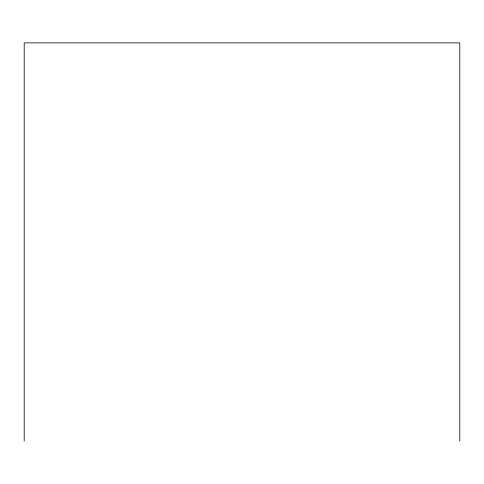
<?xml version="1.0" encoding="UTF-8"?>
<svg xmlns="http://www.w3.org/2000/svg" width="484" height="484" viewBox="0 0 484 484"><rect width="100%" height="100%" fill="white"/><g stroke="black" fill="none" stroke-linecap="round" stroke-linejoin="round"><path stroke-width="0.73" d="M459.8 441.112L459.8 42.888L24.2 42.888L24.2 441.112"/></g></svg>
